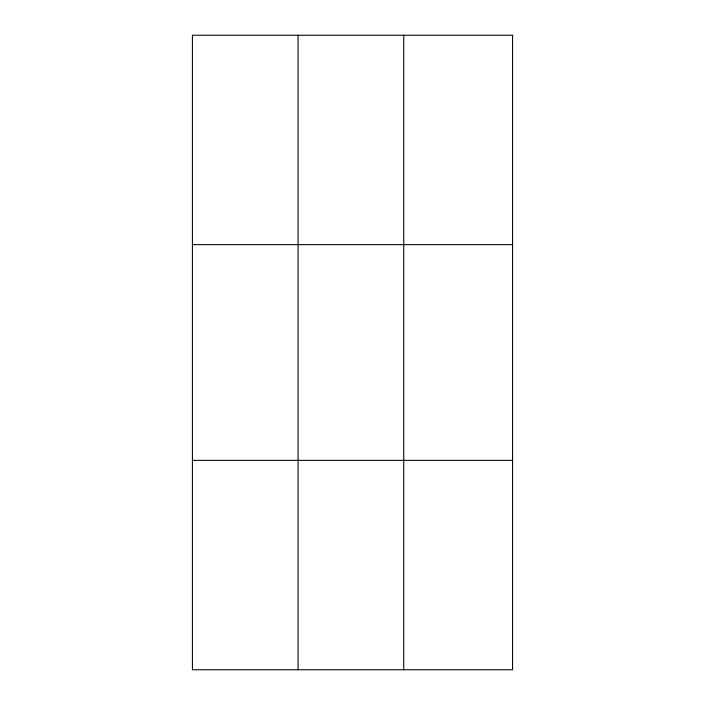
<?xml version="1.0" encoding="UTF-8"?>
<svg xmlns="http://www.w3.org/2000/svg" width="705" height="705" viewBox="0 0 705 705"><rect width="100%" height="100%" fill="white"/><g stroke="black" fill="none" stroke-linecap="round" stroke-linejoin="round"><path stroke-width="1.06" d="M298.074 669.75L298.074 35.25M403.727 669.75L403.727 35.25M192.421 244.635L512.579 244.635M192.421 460.365L512.579 460.365M512.579 35.25L512.579 669.75L192.421 669.75L192.421 35.25L512.579 35.25"/></g></svg>
